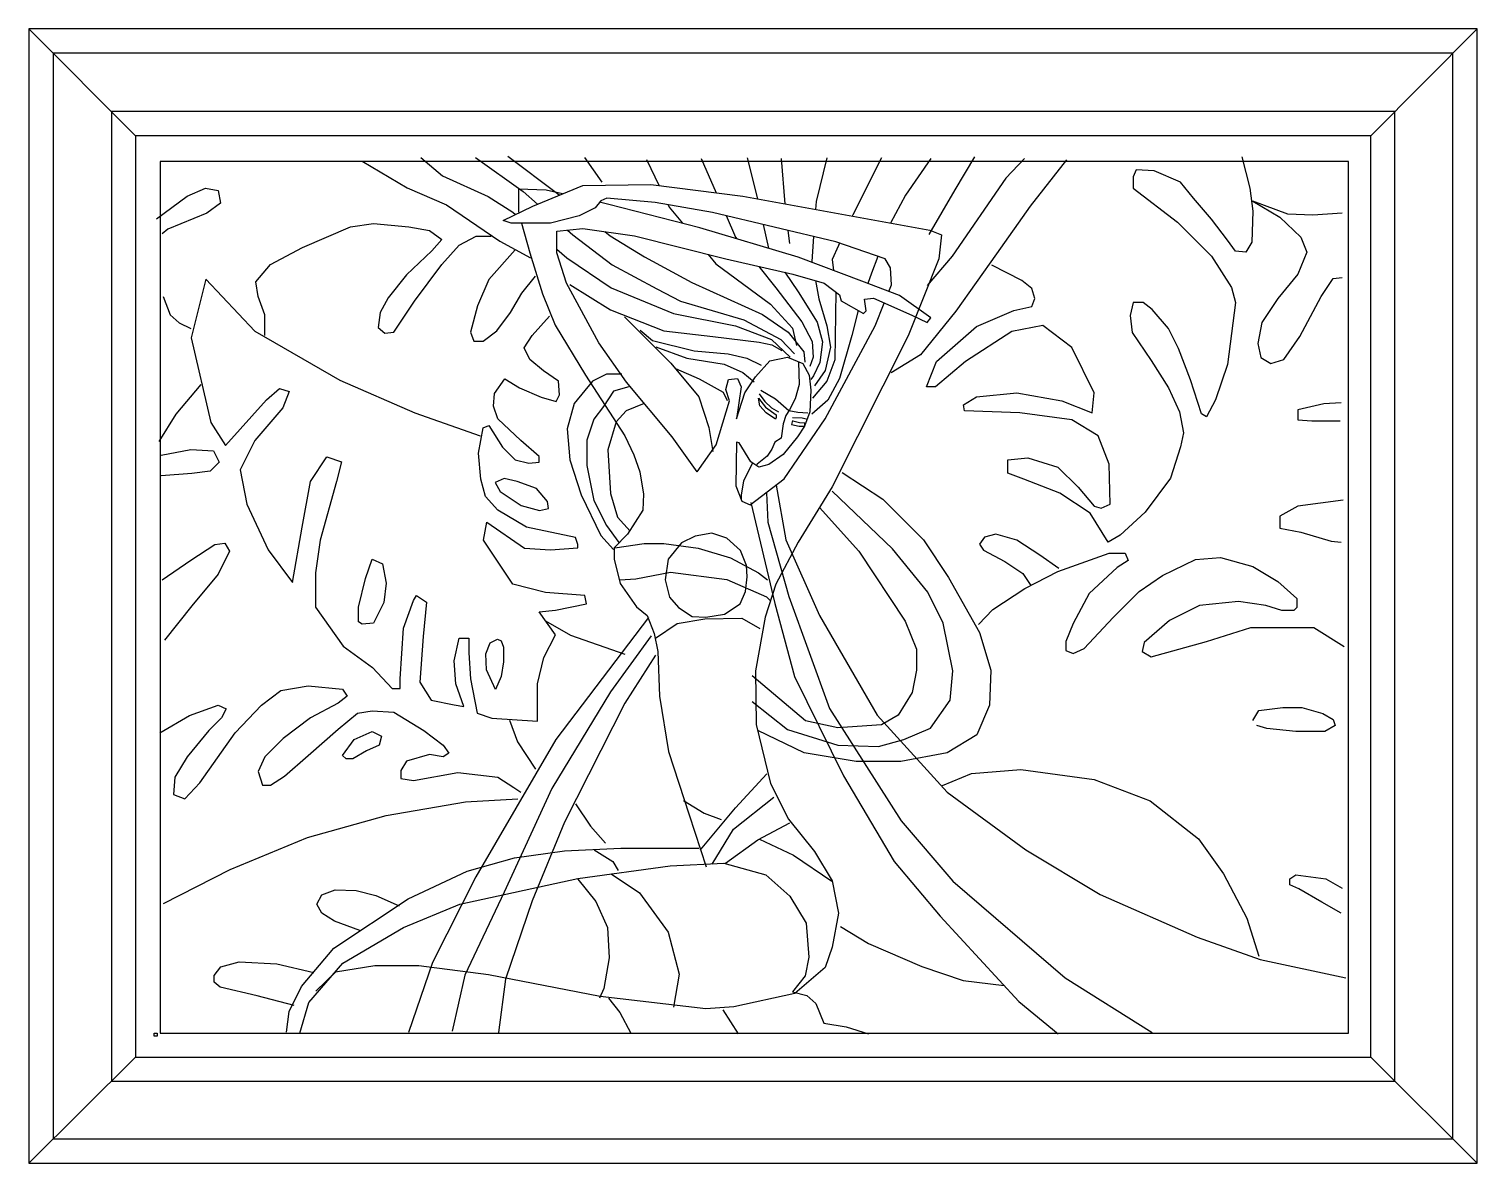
# Model space of a CAD drawing. Extents: x 1024 to 1624, y 290 to 760.
import ezdxf

# ---------------------------------------------------------------- set-up
doc = ezdxf.new("R2010")
doc.units = 0
doc.header["$MEASUREMENT"] = 0
for name, color, linetype in [('3', 3, 'CONTINUOUS'), ('4', 4, 'CONTINUOUS'), ('7', 7, 'CONTINUOUS'), ('图层1', 3, 'CONTINUOUS')]:
    doc.layers.add(name, color=color, linetype=linetype)

msp = doc.modelspace()

# ---------------------------------------------------------------- linework, layer by layer
at = {"layer": '3'}
msp.add_lwpolyline([(1078.15, 343.4), (1570.63, 343.4), (1570.63, 704.56), (1078.15, 704.56)], close=True, dxfattribs=at)
for points in [[(1161.87, 704.71), (1180.48, 693.67), (1196.76, 686.69), (1218.86, 671.58), (1231.65, 664.61)], [(1186.13, 706.31), (1195.14, 698.59), (1214.02, 690.02), (1224.31, 683.59), (1225.4, 682.66)], [(1208.87, 706.31), (1228.6, 692.16), (1234.56, 686.95)], [(1222.17, 706.74), (1242.76, 691.3), (1243.58, 690.65)], [(1253.92, 706.31), (1261.21, 696.02)], [(1279.66, 705.45), (1284.87, 694.56)], [(1302.4, 705.88), (1308.62, 691.57)], [(1321.48, 706.14), (1325.66, 689.09)], [(1335.57, 705.77), (1337.01, 687.02)], [(1354.47, 706.14), (1350.02, 687.99), (1349.78, 684.7)], [(1377.09, 706.14), (1365.22, 682.43), (1364.99, 681.94)], [(1397.48, 705.77), (1387.1, 690.58), (1380.81, 679.06)], [(1453.79, 705.29), (1438.67, 686.11), (1424.71, 666.35), (1407.85, 642.53), (1393.31, 624.51), (1381.1, 616.96)], [(1436.41, 705.77), (1428.62, 697.62), (1406.38, 665.39), (1396, 653.16)], [(1415.65, 706.51), (1407.49, 692.81), (1396.74, 674.28)], [(1526.4, 706.49), (1529.73, 693.6), (1530.97, 684.03), (1530.56, 671.14), (1528.06, 666.98), (1523.9, 667.39), (1520.57, 671.97), (1513.91, 680.7), (1506.42, 689.44), (1501.01, 696.09), (1490.19, 700.67), (1482.7, 701.08), (1481.45, 698.17), (1481.45, 693.6), (1499.76, 679.45), (1513.91, 665.31), (1522.23, 652.42), (1523.9, 646.18), (1520.57, 620.4), (1515.58, 605.84), (1511.83, 598.77), (1509.75, 600.02), (1505.17, 614.16), (1500.18, 627.05), (1496.01, 635.37), (1489.36, 643.27), (1485.61, 646.18), (1481.45, 646.18), (1480.2, 640.78), (1481.03, 633.71), (1488.94, 622.06), (1496.01, 610.83), (1500.59, 600.85), (1502.26, 592.12), (1501.01, 586.29), (1496.85, 573.4), (1486.44, 559.26), (1476.04, 549.69), (1471.04, 546.78), (1463.55, 558.84), (1451.07, 567.16), (1436.08, 572.98), (1429.42, 575.48), (1429.42, 580.89), (1437.75, 581.72), (1450.23, 577.98), (1458.56, 569.66)], [(1076.55, 680.77), (1089.33, 690.23), (1096.9, 693.54), (1102.11, 692.6), (1103.06, 687.39), (1097.38, 683.13), (1081.28, 676.51), (1078.91, 674.62)], [(1380.08, 650.7), (1381.18, 653.5), (1380.81, 660.54), (1378.58, 664.25), (1358.19, 671.29), (1307.03, 683.51), (1283.3, 687.59), (1263.28, 689.44), (1260.69, 688.33), (1258.46, 685.36), (1251.79, 682.03), (1239.93, 679.07), (1223.61, 679.07), (1220.28, 680.18), (1232.51, 686.1), (1253.27, 694.63), (1281.45, 695), (1319.64, 690.18), (1397.12, 676.1), (1401.94, 674.25), (1400.83, 664.25), (1388.22, 632.38), (1356.71, 569.77), (1342.62, 546.8), (1333.35, 529.43), (1328.9, 515.72), (1324.83, 493.49), (1325.2, 471.26), (1331.13, 446.81), (1338.54, 431.99), (1349.29, 418.65), (1356.71, 406.42), (1359.3, 393.09), (1356.71, 379.01), (1353.74, 370.49), (1341.14, 359.74), (1315.93, 354.19), (1304.29, 353.4), (1260.54, 358.58), (1214.2, 367.48), (1185.28, 371.18), (1167.11, 371.18), (1150.8, 368.59), (1142.64, 360.81)], [(1244.87, 691.18), (1238.06, 692.73), (1226.57, 693.1), (1226.57, 683.84), (1226.72, 683.3)], [(1300.72, 576.03), (1290.34, 590.48), (1271.43, 613.08), (1259.93, 629.38), (1246.59, 654.2), (1242.51, 666.8), (1242.51, 675.69), (1253.26, 676.8), (1274.76, 673.84), (1312.58, 664.21), (1340.39, 657.91), (1353.36, 654.2), (1359.66, 649.39), (1360.41, 646.79), (1369.67, 641.61), (1370.79, 642.72), (1370.05, 647.53), (1373.75, 647.9), (1389.69, 640.87), (1396, 637.9), (1397.48, 639.75), (1384.5, 649.02), (1368.93, 654.94), (1342.61, 664.95), (1301.83, 677.17), (1264.01, 686.81), (1260.2, 687.68)], [(1288.65, 686.67), (1289.1, 685.73), (1294.59, 679.02)], [(1568.02, 683.2), (1555.95, 682.37), (1545.54, 682.78), (1530.97, 688.19), (1542.21, 681.53), (1550.95, 673.22), (1553.45, 666.98), (1549.7, 657.83), (1541.38, 647.85), (1534.72, 637.86), (1533.06, 629.13), (1534.3, 623.31), (1538.47, 620.81), (1543.88, 622.48), (1550.54, 632.04), (1559.28, 648.68), (1564.27, 656.16), (1568.02, 656.58)], [(1121.52, 632.51), (1121.52, 641.03), (1118.68, 648.6), (1117.73, 654.75), (1123.89, 661.84), (1137.15, 668.94), (1157.03, 677.46), (1166.5, 678.88), (1181.17, 677.46), (1189.7, 676.04), (1194.9, 672.25), (1190.64, 667.52), (1180.23, 657.59), (1172.65, 648.12), (1169.34, 641.97), (1168.39, 635.82), (1171.23, 633.46), (1175.02, 633.93), (1183.54, 646.7), (1194.9, 661.84), (1202.01, 669.89), (1209.11, 673.67), (1215.26, 673.67)], [(1227.92, 679.07), (1231.39, 666.8), (1236.58, 649.76), (1241.77, 636.79), (1254.37, 616.04), (1270.69, 590.85), (1274.39, 583.07), (1276.99, 576.03), (1278.47, 566.77), (1278.1, 560.1), (1271.8, 550.1), (1266.24, 544.54), (1266.24, 539.72), (1268.83, 529.72), (1275.51, 520.09), (1279.95, 516.38), (1282.92, 508.97), (1284.4, 501.58), (1285.14, 483.06), (1288.85, 460.09), (1297.38, 433.78), (1304.42, 412.29)], [(1312.71, 682.15), (1316.56, 673.3), (1317.12, 672.59)], [(1328.08, 678.48), (1330.31, 668.63)], [(1246.92, 676.15), (1249.2, 674.15), (1265.5, 661.72), (1283.95, 651.86), (1293.82, 646.71), (1319.99, 639), (1335.43, 630.85), (1341.01, 624.85)], [(1262.37, 675.55), (1264.64, 673.72), (1278.8, 665.15), (1298.54, 654.43), (1327.71, 641.14), (1338.44, 633.85), (1344.87, 625.71), (1345.3, 621.42)], [(1338.27, 676.05), (1338.9, 670.58)], [(1348.94, 673.5), (1348.17, 663.17), (1348.24, 662.81)], [(1225.2, 667.99), (1214.32, 655.69), (1209.58, 644.81), (1206.74, 633.93), (1208.16, 630.15), (1211.95, 630.15), (1217.63, 634.4), (1223.31, 641.97), (1228.05, 650.02), (1233.73, 657.11)], [(1242.51, 668.2), (1246.62, 664.72), (1265.07, 652.29), (1290.81, 641.57), (1316.56, 636.42), (1331.57, 630.85), (1339.3, 623.56)], [(1359.73, 670.76), (1359.29, 669.84), (1356.7, 663.91), (1357.25, 659.39)], [(1305.18, 666.09), (1308.4, 662.15), (1331.14, 645.43), (1340.15, 635.57), (1341.87, 628.28)], [(1326.26, 661.11), (1333.29, 652.29), (1344.01, 638.14), (1348.31, 629.99), (1348.73, 623.56), (1347.45, 619.7)], [(1375.58, 665.28), (1373.01, 658.35), (1371.45, 653.99)], [(1458.56, 569.66), (1465.22, 561.76), (1468.13, 560.92), (1471.88, 562.59), (1471.46, 579.22), (1466.88, 590.87), (1456.06, 597.52), (1434.42, 600.43), (1411.53, 601.27), (1411.11, 603.76), (1416.52, 607.09), (1433.17, 608.75), (1451.9, 605.42), (1464.38, 600.43), (1465.22, 608.75), (1456.06, 627.47), (1443.99, 636.62), (1431.09, 634.12), (1411.94, 621.64), (1399.46, 611.25), (1395.71, 611.25), (1399.87, 621.64), (1416.52, 636.2), (1431.92, 642.86), (1439.41, 644.52), (1440.66, 647.85), (1439.41, 652.01), (1435.25, 655.33), (1422.77, 661.57)], [(1097.08, 655.89), (1090.99, 631.54), (1099.11, 596.37), (1105.2, 586.9), (1122.13, 605.84), (1127.54, 610.57), (1131.6, 609.22), (1128.89, 602.46), (1117.39, 588.93), (1111.3, 576.75), (1114, 562.55), (1122.8, 543.61), (1132.96, 530.08), (1137.02, 553.08), (1140.4, 572.02), (1147.17, 582.17), (1153.26, 580.14), (1151.23, 572.02), (1144.46, 547.67), (1142.43, 534.14), (1142.43, 519.94), (1153.94, 503.71), (1166.12, 494.91), (1174.24, 486.12), (1177.63, 486.12), (1177.63, 490.18), (1178.98, 511.15), (1183.04, 522.64), (1184.4, 524.67), (1188.46, 521.97), (1187.1, 507.76), (1185.75, 488.83), (1190.49, 481.38), (1199.96, 479.36), (1204.02, 478.68), (1200.64, 488.15), (1199.96, 497.62), (1201.99, 507.09), (1206.06, 507.09), (1206.06, 501), (1206.73, 490.18), (1209.44, 475.97), (1215.53, 473.94), (1234.48, 472.59), (1234.48, 488.15), (1237.19, 498.97), (1241.93, 508.44), (1235.16, 517.91), (1241.93, 518.59), (1254.79, 521.29), (1254.11, 524.67), (1237.87, 526.03), (1224.33, 529.41)], [(1097.08, 655.89), (1117.39, 634.25), (1152.58, 613.96), (1183.72, 600.43), (1210.79, 590.96)], [(1337.04, 658.67), (1342.61, 650.57), (1350.4, 637.97), (1352.62, 629.82), (1351.51, 621.3), (1348.91, 615.74), (1347.8, 614.26)], [(1349.68, 655.25), (1351.14, 647.61), (1354.47, 636.49), (1355.96, 627.6), (1353.73, 617.97), (1349.28, 611.67)], [(1079.39, 648.6), (1082.23, 641.03), (1086.01, 637.72), (1090.75, 635.35)], [(1247.93, 653.57), (1264.8, 643.11), (1286.89, 634.39), (1307.25, 632.07), (1326.44, 629.74), (1331.67, 628.58), (1335.74, 626.26)], [(1358.17, 650.53), (1357.81, 622.41), (1354.47, 613.52), (1348.54, 606.48)], [(1300.72, 576.03), (1308.51, 587.19), (1314.07, 605.34), (1312.59, 610.16), (1313.7, 614.23), (1317.41, 614.6), (1318.89, 611.27), (1317.04, 597.93), (1320.38, 608.67), (1324.83, 615.34), (1330.76, 622.01), (1338.17, 623.49), (1344.48, 620.9), (1347.07, 616.08), (1347.81, 609.78), (1347.44, 600.89), (1345.22, 594.97), (1342.25, 590.52), (1336.32, 583.11), (1330.39, 579.03), (1326.31, 577.92), (1322.97, 580.15), (1318.15, 587.93), (1317.04, 588.3), (1316.67, 570.14), (1319.26, 563.84), (1322.6, 562.36), (1336.69, 573.11), (1353.74, 597.93), (1374.51, 636.46), (1378.22, 645.93)], [(1367.47, 642.84), (1367.45, 642.79), (1364.85, 632.42), (1359.66, 614.63), (1354.84, 605.74), (1348.17, 599.81)], [(1224.33, 529.41), (1212.15, 547.67), (1213.5, 555.11), (1229.07, 544.29), (1239.9, 543.61), (1251.24, 544.51), (1251.24, 545.93), (1250.3, 548.77), (1229.94, 553.03), (1218.1, 560.13), (1212.9, 565.8), (1211, 572.9), (1210.05, 583.78), (1211.95, 594.19), (1214.32, 595.14), (1220, 586.15), (1225.2, 580.94), (1230.89, 579.52), (1235.15, 580), (1235.15, 582.36), (1227.57, 588.99), (1218.1, 597.97), (1216.21, 603.18), (1216.68, 608.38), (1220.94, 614.53), (1227.1, 610.75), (1236.09, 606.96), (1242.25, 605.07), (1243.67, 607.91), (1243.2, 613.59), (1237.04, 617.84), (1231.36, 622.58), (1228.99, 627.31), (1232.31, 632.51), (1239.41, 640.55)], [(1270.61, 640.2), (1289.8, 621.03), (1301.43, 607.08), (1305.5, 594.29), (1307.25, 584.42)], [(1277.08, 634.71), (1282.23, 630.42), (1299.39, 626.13), (1313.55, 624.85), (1321.28, 623.13), (1327.28, 620.13)], [(1283.52, 627.85), (1296.39, 623.13), (1311.84, 620.56), (1319.56, 617.13), (1324.28, 613.27)], [(1291.67, 618.85), (1301.54, 614.56), (1311.41, 608.98), (1313.12, 605.55)], [(1342.66, 621.42), (1342.92, 612.22), (1341.34, 606.18), (1338.98, 601.71), (1337.4, 599.35), (1336.35, 595.93), (1335.56, 589.89), (1332.93, 588.31), (1331.61, 585.42), (1329.77, 582.53), (1325.57, 579.12), (1325.3, 578.59)], [(1269.45, 616.43), (1263.05, 616.43), (1257.24, 613.52), (1249.68, 604.23), (1246.77, 593.76), (1247.93, 580.98), (1252.58, 566.45), (1260.72, 549.6), (1265.96, 543.79)], [(1095.01, 612.17), (1084.59, 599.87), (1077.49, 588.51)], [(1272.35, 611.2), (1265.96, 609.46), (1261.89, 603.06), (1257.82, 597.83), (1254.91, 589.12), (1254.91, 578.66), (1257.82, 564.13), (1263.05, 553.67), (1268.28, 546.69)], [(1326.09, 606.44), (1328.98, 602.77), (1333.37, 599.67), (1333.45, 598.56), (1333.19, 597.77), (1329.25, 600.4), (1326.62, 603.29), (1326.09, 606.44)], [(1326.41, 608.31), (1328.73, 605.09), (1331.56, 602.51), (1334.4, 600.83)], [(1327.14, 609.86), (1333.19, 606.18), (1338.71, 601.45), (1342.39, 600.66), (1346.6, 600.4)], [(1278.75, 604.23), (1271.19, 601.32), (1267.12, 596.67), (1263.63, 585.05), (1264.79, 567.03), (1267.7, 557.15), (1272.94, 551.34)], [(1567.6, 604.59), (1560.52, 604.18), (1549.7, 601.68), (1549.7, 597.52), (1555.53, 597.11), (1567.18, 597.11)], [(1340.2, 597.23), (1339.81, 595.55), (1342.91, 594.91), (1345.36, 594.91), (1345.36, 596.2), (1343.04, 596.33), (1340.33, 596.97)], [(1340.2, 598.52), (1344.2, 598.39), (1346.39, 597.87)], [(1078.44, 582.83), (1090.75, 585.2), (1100.22, 584.73), (1102.58, 580), (1098.8, 576.21), (1091.22, 575.26), (1078.44, 574.32)], [(1323.44, 579.45), (1319.96, 572.1), (1318.93, 566.44), (1318.93, 564.5)], [(1216.97, 571.56), (1219.05, 567.82), (1227.79, 561.99), (1235.28, 559.91), (1239.03, 560.75), (1238.61, 563.66), (1234.03, 569.06), (1226.13, 571.98), (1220.71, 573.22), (1216.97, 571.56)], [(1360.75, 575.7), (1377.61, 564.66), (1394.48, 547.81), (1404.94, 532.12), (1417.74, 509.45), (1422.39, 493.76), (1421.81, 479.23), (1416.57, 467.03), (1404.36, 459.48), (1385.17, 455.99), (1366.56, 455.99), (1345.05, 459.48), (1325.86, 468.77)], [(1333.42, 570.47), (1337.49, 547.81), (1351.44, 516.43), (1375.29, 475.17), (1404.36, 443.2), (1436.93, 419.38), (1467.75, 400.78), (1507.9, 383.13), (1534.06, 373.83), (1569.54, 366.28)], [(1323.55, 480.76), (1338.09, 469.13), (1359.03, 462.74), (1375.89, 462.16), (1386.36, 465.07), (1397.41, 469.71), (1405.55, 481.34), (1406.71, 493.54), (1402.64, 513.3), (1396.24, 526.08), (1381.71, 544.1), (1356.7, 567.92)], [(1329.37, 567.34), (1329.95, 555.14), (1338.67, 524.34), (1355.54, 477.85), (1385.2, 431.36), (1406.71, 406.37), (1453.23, 366.28), (1489.29, 343.61)], [(1568.43, 564.25), (1549.7, 561.76), (1542.21, 557.6), (1542.21, 552.61), (1550.95, 550.94), (1563.44, 547.2), (1567.6, 546.78)], [(1322.97, 563.27), (1332.86, 521.43), (1341, 491.22), (1361.35, 449.96), (1382.29, 414.51), (1401.48, 391.84), (1434.04, 356.4), (1450.33, 343.03)], [(1351.44, 561.17), (1367.73, 543.16), (1386.92, 514.1), (1391.57, 502.48), (1391.57, 493.76), (1389.82, 484.46), (1384.01, 475.17), (1377.03, 471.1), (1359, 469.94), (1345.63, 472.84), (1323.53, 491.44)], [(1078.91, 531.27), (1090.75, 539.31), (1100.69, 545.93), (1104.95, 546.41), (1106.85, 543.09), (1102.11, 533.63), (1091.22, 520.38), (1079.86, 506.19)], [(1266.59, 544.55), (1278.75, 546.28), (1286.94, 546.28), (1301.08, 544.3), (1314.48, 540.33), (1326.14, 534.13), (1329.87, 531.16)], [(1320.69, 526.45), (1321.43, 532.4), (1321.18, 537.11), (1318.7, 543.31), (1312.99, 548.52), (1306.79, 550.5), (1299.84, 549.26), (1294.13, 546.53), (1288.67, 539.84), (1287.43, 531.16), (1289.17, 523.97), (1292.89, 519.75), (1298.6, 516.03), (1304.31, 515.78), (1312, 517.02), (1318.45, 521.24), (1320.69, 526.45)], [(1450.65, 535.97), (1442.74, 541.38), (1433.17, 547.61), (1424.43, 550.11), (1419.85, 548.86), (1417.77, 545.95), (1419.44, 543.46), (1428.18, 538.88), (1435.67, 533.89), (1439, 528.9)], [(1417.35, 512.68), (1423.18, 518.92), (1436.5, 527.65), (1450.23, 534.72), (1471.46, 542.21), (1478.12, 542.21), (1479.37, 539.3), (1474.79, 536.39), (1463.14, 525.57), (1456.48, 513.1), (1453.56, 505.61), (1453.56, 501.87), (1456.48, 500.62), (1461.05, 502.7), (1473.12, 515.59), (1483.95, 526.4), (1493.52, 533.06), (1507.25, 539.71), (1517.66, 540.54), (1530.97, 536.8), (1541.38, 530.56), (1549.29, 523.49), (1549.29, 519.75), (1548.04, 518.5), (1543.04, 518.5), (1536.38, 520.58), (1525.15, 522.24), (1508.92, 520.58), (1496.43, 514.34), (1486.03, 505.19), (1485.19, 501.45), (1488.94, 499.37), (1511.83, 505.61), (1530.14, 511.43), (1556.36, 511.43), (1568.85, 503.53)], [(1160.34, 513.76), (1160.34, 519.91), (1163.18, 531.74), (1166.02, 539.78), (1170.29, 537.89), (1171.71, 529.85), (1170.76, 521.8), (1166.5, 513.29), (1161.76, 512.81), (1160.34, 513.76)], [(1268.57, 531.16), (1275.27, 531.65), (1289.67, 534.38), (1312.99, 531.41), (1329.37, 524.21), (1331.11, 522.48)], [(1280.52, 515.62), (1242.14, 465.07), (1208.99, 408.12), (1190.97, 372.67), (1181.08, 343.61)], [(1237.78, 514.17), (1248.18, 508.34), (1270.66, 500.44)], [(1283.46, 507.1), (1292.4, 513.06), (1303.81, 515.04), (1319.2, 515.29), (1326.64, 511.07)], [(1281.69, 508.07), (1264.82, 484.82), (1240.4, 444.73), (1220.63, 401.72), (1204.34, 367.44), (1199.11, 344.19)], [(1217.05, 485.79), (1213.43, 493.93), (1213.12, 500.56), (1214.93, 505.08), (1217.95, 506.59), (1219.46, 505.99), (1220.36, 503.27), (1220.36, 497.24), (1219.46, 491.22), (1217.05, 485.79)], [(1283.43, 499.93), (1270.64, 480.17), (1245.63, 430.78), (1232.26, 398.24), (1221.21, 365.69), (1218.3, 343.61)], [(1077.97, 467.87), (1090.27, 474.97), (1102.11, 479.22), (1105.42, 477.8), (1103.53, 474.02), (1098.32, 468.82), (1089.33, 457.93), (1084.12, 449.42), (1083.65, 442.32), (1088.38, 440.43), (1094.54, 447.05), (1109.21, 467.87), (1120.1, 479.22), (1128.15, 485.37), (1139.51, 487.27), (1153.72, 485.85), (1155.61, 483.01), (1151.82, 480.17), (1140.46, 474.02), (1129.1, 465.5), (1121.52, 457.93), (1118.68, 451.78), (1120.57, 446.11), (1123.89, 446.11), (1129.57, 449.89), (1139.51, 458.41), (1151.82, 469.29), (1159.87, 475.91), (1166.02, 476.86), (1175.02, 476.39), (1187.33, 468.82), (1195.38, 462.67), (1197.75, 459.35), (1195.38, 457.93), (1189.7, 458.88), (1180.23, 456.04), (1177.86, 452.26), (1177.86, 448.94), (1183.07, 448), (1201.53, 451.31), (1218.1, 449.42), (1224.73, 445.16), (1227.57, 443.27)], [(1530.96, 472.96), (1533.46, 477.12), (1543.45, 478.37), (1551.36, 478.37), (1560.1, 475.87), (1564.26, 473.38), (1565.09, 470.88), (1560.93, 468.38), (1548.86, 468.38), (1536.79, 469.63), (1532.63, 470.88), (1532.63, 470.88)], [(1153.72, 458.41), (1158.45, 465.03), (1166.02, 468.34), (1169.81, 466.45), (1168.87, 462.67), (1163.66, 460.3), (1157.98, 456.99), (1155.14, 456.99), (1153.72, 458.41)], [(1222.84, 473.07), (1226.15, 464.08), (1233.73, 452.73)], [(1302.06, 419.34), (1316.52, 436.76), (1329.5, 450.83)], [(1402.36, 445.93), (1414.43, 450.92), (1434.82, 452.58), (1465.21, 448.42), (1488.51, 439.69), (1508.49, 423.88), (1518.89, 409.33), (1528.47, 391.03), (1533.46, 375.22)], [(1079.41, 397.06), (1107.16, 411.23), (1139.13, 424.49), (1171.71, 433.53), (1204.59, 439.26), (1226.31, 440.47)], [(1250.25, 438.32), (1256.49, 429.17), (1262.73, 422.1)], [(1295.02, 439.72), (1303.54, 434.53), (1310.59, 431.94)], [(1306.88, 413.42), (1315.78, 427.86), (1332.46, 441.2)], [(1312.44, 413.79), (1325.79, 423.42), (1339.14, 430.46)], [(1326.53, 423.79), (1340.62, 417.12), (1356.56, 406.38)], [(1130.41, 343.76), (1131.52, 352.29), (1136.71, 362.66), (1150.06, 378.59), (1180.83, 398.97), (1205.3, 410.45), (1224.95, 416.01), (1245.71, 418.97), (1269.07, 420.08), (1301.32, 420.08)], [(1257.94, 419.34), (1265.73, 414.53), (1267.95, 410.82)], [(1135.97, 343.39), (1139.68, 355.99), (1153.76, 372.29), (1178.98, 387.11), (1202.33, 396.74), (1251.27, 407.49), (1289.46, 412.67), (1311.7, 413.79), (1329.13, 408.97), (1339.14, 400.08), (1345.81, 388.96), (1346.92, 374.89), (1345.44, 367.11), (1340.25, 360.44)], [(1264.99, 409.34), (1276.85, 401.56), (1288.71, 385.26), (1293.16, 367.85), (1290.94, 354.14)], [(1567.59, 393.11), (1559.68, 397.68), (1550.11, 403.09), (1546.36, 404.75), (1546.36, 407.25), (1548.86, 408.91), (1561.35, 407.25), (1568.01, 403.5)], [(1160.85, 385.91), (1150.29, 389.82), (1145.16, 393.14), (1143.05, 396.76), (1145.16, 400.68), (1150.59, 402.79), (1159.34, 402.49), (1167.49, 400.38), (1177.14, 396.16)], [(1251.27, 407.12), (1258.68, 397.86), (1263.5, 387.11), (1264.25, 374.52), (1262.02, 361.92), (1260.17, 357.84)], [(1360.12, 387.58), (1371.77, 380.51), (1393.83, 370.95), (1410.89, 365.13), (1427.96, 363.05)], [(1133.7, 354.86), (1118.32, 358.78), (1102.93, 362.39), (1100.52, 364.5), (1100.52, 367.22), (1103.24, 370.83), (1110.78, 372.94), (1126.46, 372.04), (1141.85, 368.42)], [(1340.25, 360.44), (1346.18, 358.95), (1349.89, 355.62), (1353.22, 347.47), (1362.49, 345.99), (1371.76, 343.02)], [(1263.88, 357.84), (1268.69, 351.92), (1273.14, 343.39)], [(1311.33, 353.03), (1317.63, 343.02)]]:
    msp.add_lwpolyline(points, dxfattribs=at)
at = {"layer": '4'}
for points in [[(1623.96, 289.52), (1623.96, 759.52), (1023.71, 759.52), (1023.71, 289.52)], [(1067.87, 333.46), (1579.95, 333.46), (1579.95, 715.27), (1067.87, 715.27)]]:
    msp.add_lwpolyline(points, close=True, dxfattribs=at)
for points in [[(1023.71, 759.52), (1067.87, 715.27)], [(1579.95, 715.27), (1623.96, 759.52)], [(1023.71, 289.52), (1067.87, 333.46)], [(1623.96, 289.52), (1579.95, 333.46)]]:
    msp.add_lwpolyline(points, dxfattribs=at)
at = {"layer": '7'}
for points in [[(1613.96, 299.52), (1613.96, 749.52), (1033.71, 749.52), (1033.71, 299.52)], [(1057.87, 323.46), (1589.95, 323.46), (1589.95, 725.27), (1057.87, 725.27)]]:
    msp.add_lwpolyline(points, close=True, dxfattribs=at)
at = {"layer": '图层1'}
msp.add_lwpolyline([(1075.6, 343.4), (1076.87, 343.4), (1076.87, 342.12), (1075.6, 342.12)], close=True, dxfattribs=at)

doc.saveas('drawing.dxf')
